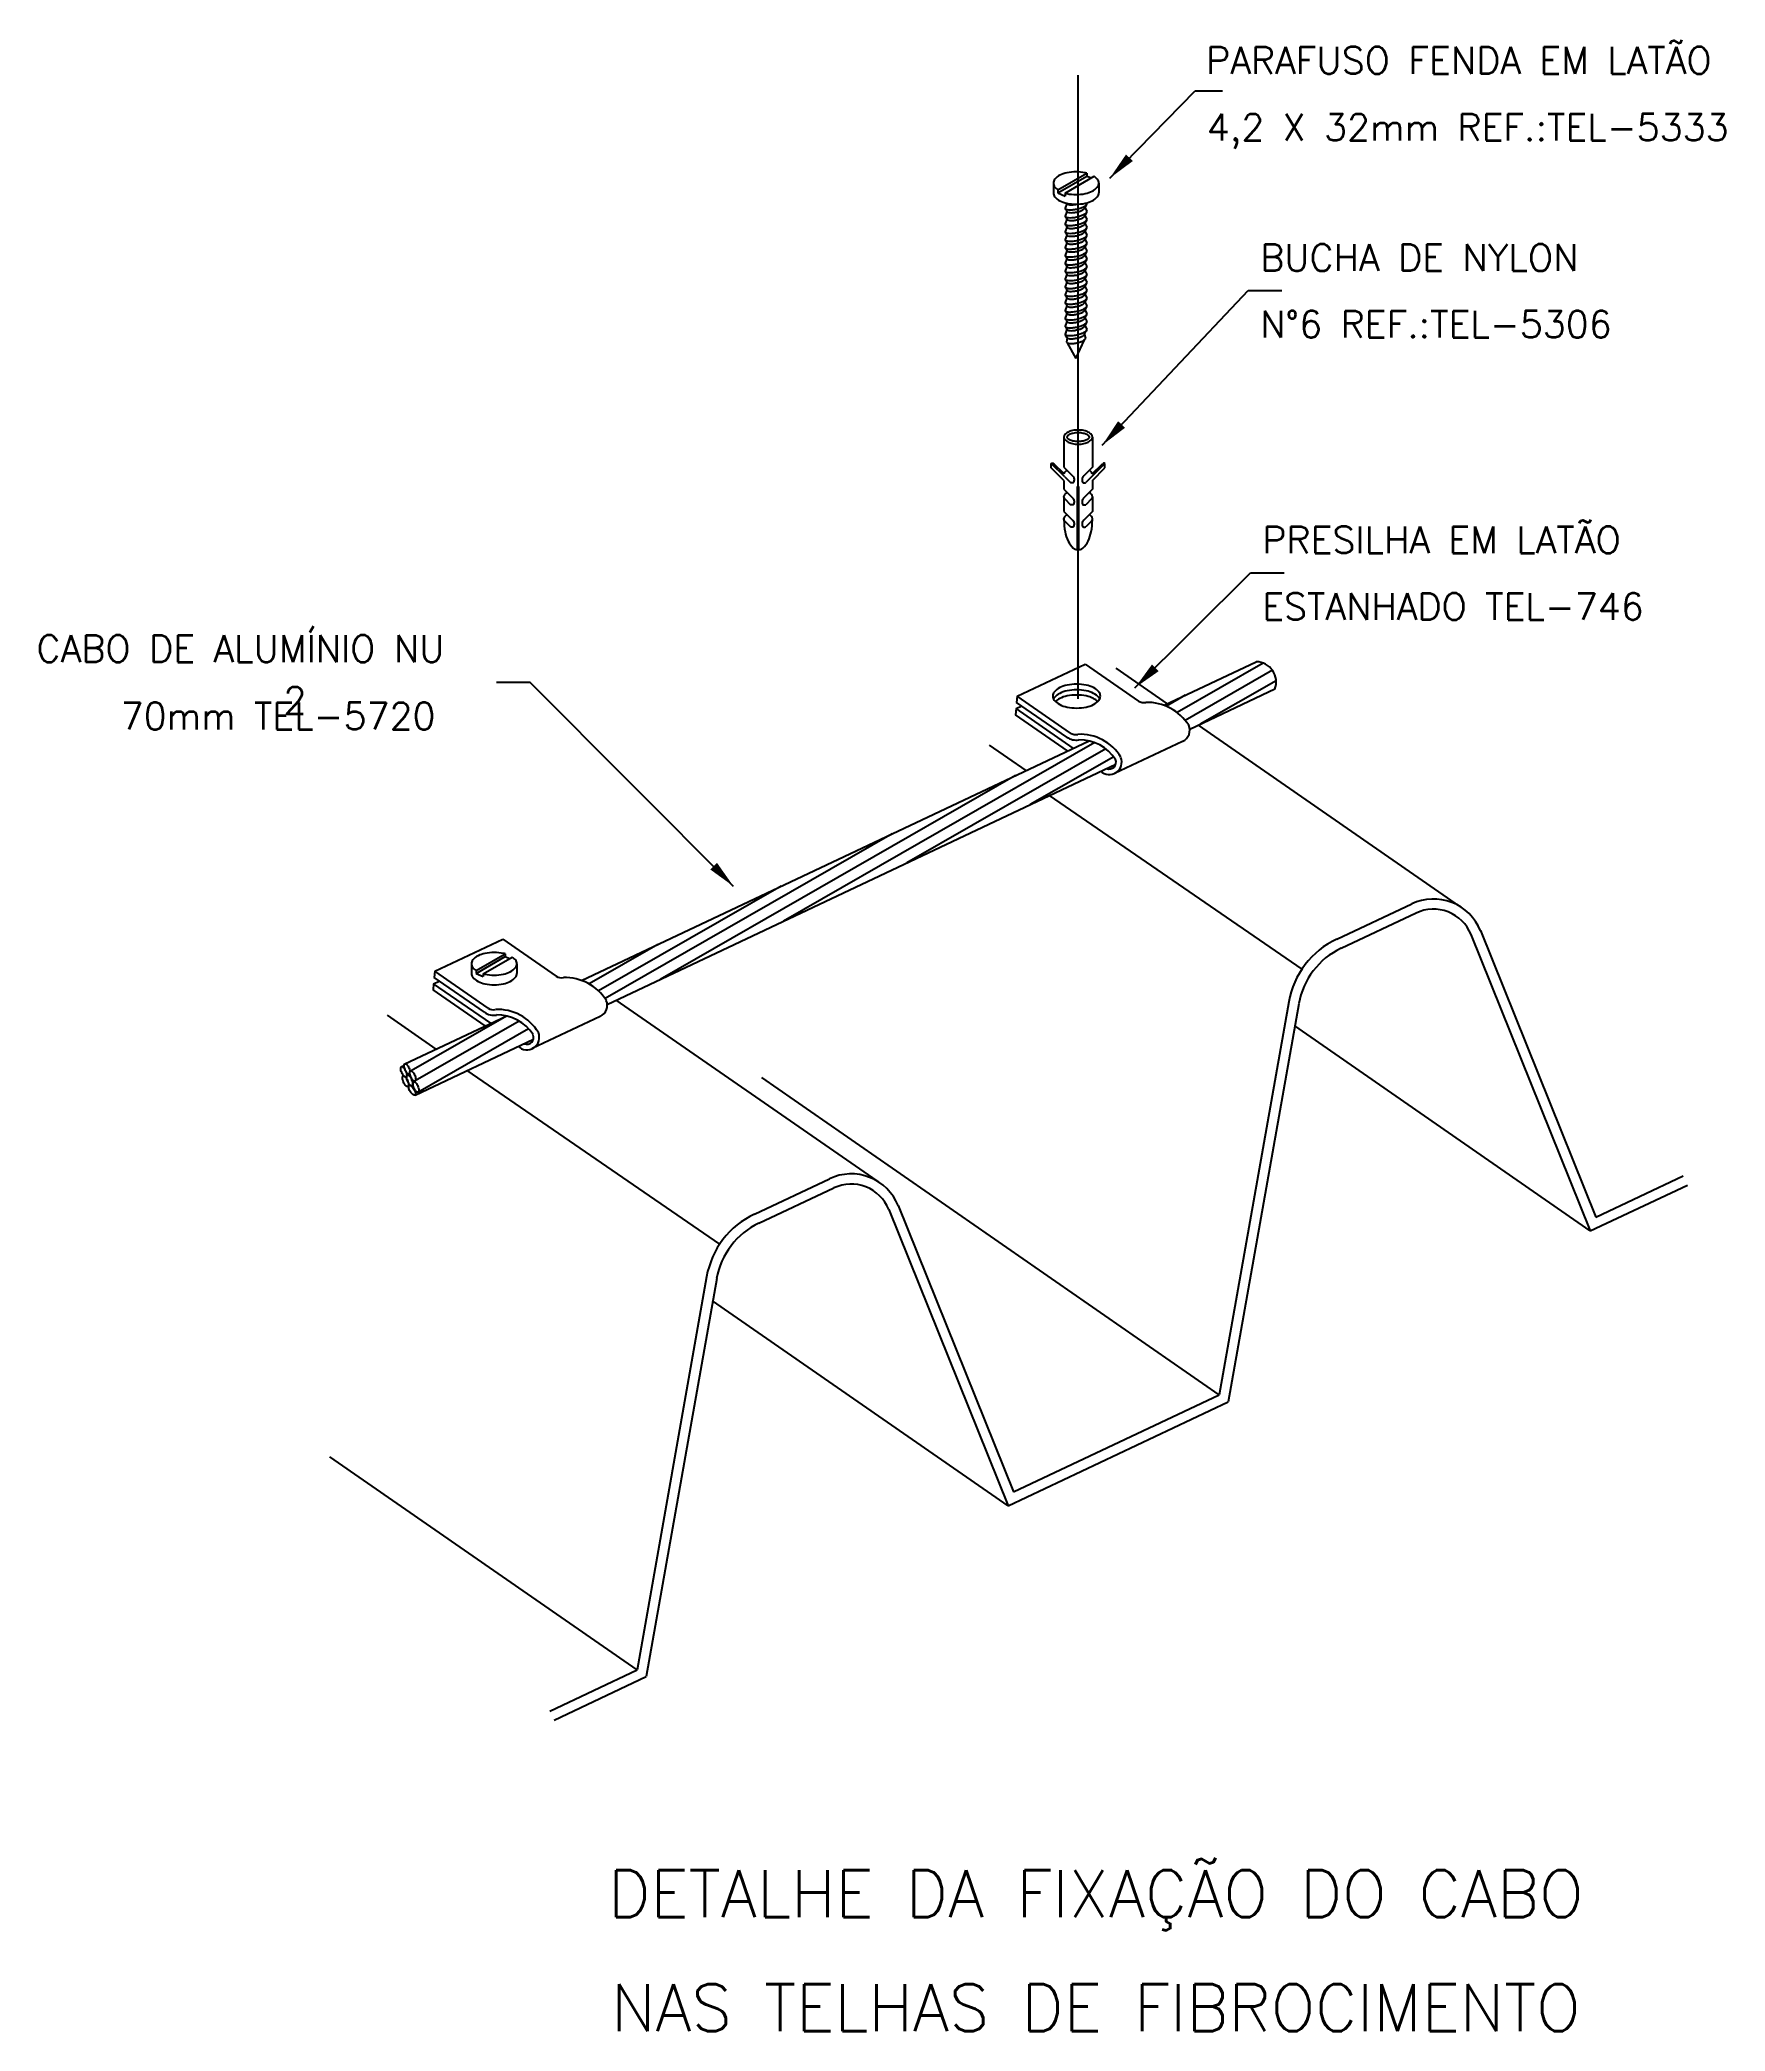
# Model space of a CAD drawing. Header units: millimetres. Extents: x -6399 to -6386.4, y -4786.9 to -4772.
import ezdxf
from ezdxf.enums import TextEntityAlignment as Align

# ---------------------------------------------------------------- set-up
doc = ezdxf.new("R2010")
doc.units = ezdxf.units.MM
doc.header["$LTSCALE"] = 10
doc.linetypes.add('DASHDOT', pattern=[1, 0.5, -0.25, 0, -0.25])
doc.layers.add('Termotécnica', color=7, linetype='Continuous')
doc.styles.add('r140', font='romans.shx')
doc.styles.add('r80', font='romans.shx')

msp = doc.modelspace()

# ---------------------------------------------------------------- linework, layer by layer
at = {"layer": 'Termotécnica', "color": 1, "linetype": 'DASHDOT'}
msp.add_line((-6391.231, -4776.944), (-6391.231, -4772.293), dxfattribs=at)
at = {"layer": 'Termotécnica', "color": 2}
for p, q in [((-6390.994, -4773.061), (-6390.358, -4772.41)), ((-6390.358, -4772.41), (-6390.153, -4772.41)), ((-6391.415, -4773.098), (-6391.415, -4773.17)), ((-6391.381, -4773.149), (-6391.164, -4773.024)), ((-6391.381, -4773.17), (-6391.164, -4773.045)), ((-6391.381, -4773.149), (-6391.381, -4773.17)), ((-6391.328, -4773.173), (-6391.111, -4773.047)), ((-6391.164, -4773.024), (-6391.164, -4773.045)), ((-6391.164, -4773.045), (-6391.131, -4773.059)), ((-6391.076, -4773.098), (-6391.076, -4773.17)), ((-6391.381, -4773.17), (-6391.328, -4773.194)), ((-6391.328, -4773.173), (-6391.328, -4773.194)), ((-6391.314, -4773.25), (-6391.328, -4773.285)), ((-6391.325, -4773.29), (-6391.314, -4773.309)), ((-6391.167, -4773.258), (-6391.179, -4773.28)), ((-6391.179, -4773.28), (-6391.164, -4773.308)), ((-6391.314, -4773.309), (-6391.328, -4773.343)), ((-6391.314, -4773.367), (-6391.328, -4773.402)), ((-6391.314, -4773.426), (-6391.328, -4773.461)), ((-6391.325, -4773.349), (-6391.314, -4773.367)), ((-6391.325, -4773.407), (-6391.314, -4773.426)), ((-6391.167, -4773.317), (-6391.179, -4773.339)), ((-6391.179, -4773.339), (-6391.164, -4773.367)), ((-6391.167, -4773.376), (-6391.179, -4773.397)), ((-6391.179, -4773.397), (-6391.164, -4773.426)), ((-6391.167, -4773.434), (-6391.179, -4773.456)), ((-6391.314, -4773.485), (-6391.328, -4773.519)), ((-6391.314, -4773.543), (-6391.328, -4773.578)), ((-6391.325, -4773.466), (-6391.314, -4773.485)), ((-6391.325, -4773.525), (-6391.314, -4773.543)), ((-6391.325, -4773.583), (-6391.314, -4773.602)), ((-6391.179, -4773.456), (-6391.164, -4773.484)), ((-6391.167, -4773.493), (-6391.179, -4773.515)), ((-6391.179, -4773.515), (-6391.164, -4773.543)), ((-6391.167, -4773.552), (-6391.179, -4773.573)), ((-6391.179, -4773.573), (-6391.164, -4773.602)), ((-6391.314, -4773.602), (-6391.328, -4773.637)), ((-6391.314, -4773.66), (-6391.328, -4773.695)), ((-6391.314, -4773.719), (-6391.328, -4773.754)), ((-6391.325, -4773.642), (-6391.314, -4773.66)), ((-6391.325, -4773.701), (-6391.314, -4773.719)), ((-6391.167, -4773.61), (-6391.179, -4773.632)), ((-6391.179, -4773.632), (-6391.164, -4773.66)), ((-6391.167, -4773.669), (-6391.179, -4773.69)), ((-6391.179, -4773.69), (-6391.164, -4773.719)), ((-6391.167, -4773.727), (-6391.179, -4773.749)), ((-6391.314, -4773.778), (-6391.328, -4773.812)), ((-6391.314, -4773.836), (-6391.328, -4773.871)), ((-6391.325, -4773.759), (-6391.314, -4773.778)), ((-6391.325, -4773.818), (-6391.314, -4773.836)), ((-6391.325, -4773.877), (-6391.314, -4773.895)), ((-6391.179, -4773.749), (-6391.164, -4773.778)), ((-6391.167, -4773.786), (-6391.179, -4773.808)), ((-6391.179, -4773.808), (-6391.164, -4773.836)), ((-6391.167, -4773.845), (-6391.179, -4773.866)), ((-6391.179, -4773.866), (-6391.164, -4773.895)), ((-6391.314, -4773.895), (-6391.328, -4773.93)), ((-6391.314, -4773.954), (-6391.328, -4773.988)), ((-6391.314, -4774.012), (-6391.328, -4774.047)), ((-6391.325, -4773.935), (-6391.314, -4773.954)), ((-6391.325, -4773.994), (-6391.314, -4774.012)), ((-6391.167, -4773.903), (-6391.179, -4773.925)), ((-6391.179, -4773.925), (-6391.164, -4773.953)), ((-6391.167, -4773.962), (-6391.179, -4773.984)), ((-6391.179, -4773.984), (-6391.164, -4774.012)), ((-6391.167, -4774.021), (-6391.179, -4774.042)), ((-6391.05, -4775.052), (-6389.961, -4773.899)), ((-6389.961, -4773.899), (-6389.711, -4773.899)), ((-6391.314, -4774.071), (-6391.328, -4774.106)), ((-6391.314, -4774.13), (-6391.328, -4774.164)), ((-6391.314, -4774.188), (-6391.328, -4774.223)), ((-6391.325, -4774.052), (-6391.314, -4774.071)), ((-6391.325, -4774.111), (-6391.314, -4774.13)), ((-6391.325, -4774.17), (-6391.314, -4774.188)), ((-6391.179, -4774.042), (-6391.164, -4774.071)), ((-6391.167, -4774.079), (-6391.179, -4774.101)), ((-6391.179, -4774.101), (-6391.164, -4774.129)), ((-6391.167, -4774.138), (-6391.179, -4774.16)), ((-6391.179, -4774.16), (-6391.164, -4774.188)), ((-6391.326, -4774.228), (-6391.314, -4774.248)), ((-6391.311, -4774.252), (-6391.316, -4774.284)), ((-6391.311, -4774.29), (-6391.246, -4774.405)), ((-6391.246, -4774.405), (-6391.183, -4774.267)), ((-6391.183, -4774.229), (-6391.175, -4774.254)), ((-6391.179, -4774.22), (-6391.169, -4774.199)), ((-6391.336, -4774.992), (-6391.336, -4775.215)), ((-6391.124, -4774.992), (-6391.124, -4775.215)), ((-6391.43, -4775.221), (-6391.43, -4775.188)), ((-6391.33, -4775.287), (-6391.43, -4775.188)), ((-6391.336, -4775.315), (-6391.43, -4775.221)), ((-6391.335, -4775.266), (-6391.411, -4775.19)), ((-6391.336, -4775.215), (-6391.269, -4775.282)), ((-6391.124, -4775.215), (-6391.191, -4775.282)), ((-6391.13, -4775.287), (-6391.03, -4775.188)), ((-6391.125, -4775.266), (-6391.049, -4775.19)), ((-6391.124, -4775.315), (-6391.03, -4775.221)), ((-6391.03, -4775.221), (-6391.03, -4775.188)), ((-6391.336, -4775.315), (-6391.336, -4775.381)), ((-6391.33, -4775.287), (-6391.287, -4775.331)), ((-6391.236, -4775.832), (-6391.236, -4775.361)), ((-6391.236, -4775.361), (-6391.224, -4775.361)), ((-6391.224, -4775.832), (-6391.224, -4775.361)), ((-6391.13, -4775.287), (-6391.173, -4775.331)), ((-6391.124, -4775.315), (-6391.124, -4775.381)), ((-6391.336, -4775.381), (-6391.267, -4775.45)), ((-6391.336, -4775.437), (-6391.336, -4775.547)), ((-6391.33, -4775.453), (-6391.287, -4775.496)), ((-6391.124, -4775.381), (-6391.193, -4775.45)), ((-6391.13, -4775.453), (-6391.173, -4775.496)), ((-6391.124, -4775.437), (-6391.124, -4775.547)), ((-6391.336, -4775.547), (-6391.267, -4775.615)), ((-6391.33, -4775.618), (-6391.287, -4775.661)), ((-6391.124, -4775.547), (-6391.193, -4775.615)), ((-6391.13, -4775.618), (-6391.173, -4775.661)), ((-6390.806, -4776.861), (-6389.944, -4776.004)), ((-6389.944, -4776.004), (-6389.694, -4776.004)), ((-6391.685, -4776.923), (-6391.177, -4776.684)), ((-6391.177, -4776.684), (-6390.779, -4776.96)), ((-6390.589, -4776.992), (-6389.901, -4776.667)), ((-6395.317, -4776.822), (-6395.567, -4776.822)), ((-6393.8, -4778.342), (-6395.317, -4776.822)), ((-6391.693, -4777.016), (-6391.651, -4776.996)), ((-6391.685, -4776.923), (-6391.689, -4776.97)), ((-6391.314, -4777.23), (-6391.689, -4776.97)), ((-6391.287, -4777.199), (-6391.685, -4776.923)), ((-6390.398, -4777.17), (-6389.763, -4776.87)), ((-6391.693, -4777.016), (-6391.696, -4777.062)), ((-6391.309, -4777.331), (-6391.696, -4777.062)), ((-6391.267, -4777.311), (-6391.693, -4777.016)), ((-6394.934, -4779.043), (-6391.149, -4777.257)), ((-6390.451, -4777.261), (-6390.958, -4777.5)), ((-6394.742, -4779.222), (-6390.949, -4777.431)), ((-6396.029, -4778.975), (-6395.522, -4778.736)), ((-6395.522, -4778.736), (-6395.123, -4779.012)), ((-6395.755, -4778.919), (-6395.755, -4778.992)), ((-6395.721, -4778.97), (-6395.504, -4778.845)), ((-6395.721, -4778.991), (-6395.504, -4778.866)), ((-6395.667, -4778.994), (-6395.451, -4778.869)), ((-6395.504, -4778.845), (-6395.504, -4778.866)), ((-6395.504, -4778.866), (-6395.471, -4778.88)), ((-6395.416, -4778.919), (-6395.416, -4778.992)), ((-6396.037, -4779.068), (-6396.041, -4779.114)), ((-6396.037, -4779.068), (-6395.995, -4779.048)), ((-6395.611, -4779.363), (-6396.037, -4779.068)), ((-6396.029, -4778.975), (-6396.033, -4779.022)), ((-6395.658, -4779.281), (-6396.033, -4779.022)), ((-6395.631, -4779.251), (-6396.029, -4778.975)), ((-6395.721, -4778.97), (-6395.721, -4778.991)), ((-6395.721, -4778.991), (-6395.667, -4779.015)), ((-6395.667, -4778.994), (-6395.667, -4779.015)), ((-6395.653, -4779.383), (-6396.041, -4779.114)), ((-6396.252, -4779.666), (-6395.495, -4779.309)), ((-6394.795, -4779.312), (-6395.303, -4779.552)), ((-6396.176, -4779.899), (-6395.293, -4779.482)), ((-6396.276, -4779.686), (-6396.257, -4779.677)), ((-6396.243, -4779.763), (-6396.237, -4779.761)), ((-6396.232, -4779.751), (-6396.214, -4779.743)), ((-6396.231, -4779.835), (-6396.223, -4779.831)), ((-6396.213, -4779.826), (-6396.211, -4779.825)), ((-6396.199, -4779.829), (-6396.191, -4779.825)), ((-6396.194, -4779.817), (-6396.192, -4779.816)), ((-6396.187, -4779.8), (-6396.176, -4779.795))]:
    msp.add_line(p, q, dxfattribs=at)
at = {"layer": 'Termotécnica', "color": 1}
for p, q in [((-6389.85, -4776.677), (-6390.492, -4777.045)), ((-6389.781, -4776.731), (-6390.431, -4777.104)), ((-6389.754, -4776.809), (-6390.319, -4777.133)), ((-6390.431, -4776.917), (-6390.573, -4776.998)), ((-6391.106, -4777.27), (-6393.428, -4778.601)), ((-6391.024, -4777.316), (-6392.507, -4778.167)), ((-6390.965, -4777.376), (-6391.587, -4777.732)), ((-6391.698, -4777.516), (-6394.348, -4779.036)), ((-6392.618, -4777.95), (-6394.758, -4779.178)), ((-6393.444, -4778.34), (-6394.807, -4779.122)), ((-6394.364, -4778.775), (-6394.878, -4779.069)), ((-6395.494, -4779.309), (-6396.205, -4779.717)), ((-6395.398, -4779.348), (-6396.174, -4779.793)), ((-6395.329, -4779.404), (-6396.155, -4779.878))]:
    msp.add_line(p, q, dxfattribs=at)
at = {"layer": 'Termotécnica', "color": 3}
for p, q in [((-6390.564, -4776.98), (-6390.946, -4776.715)), ((-6388.386, -4778.489), (-6390.333, -4777.14)), ((-6391.618, -4777.479), (-6391.892, -4777.289)), ((-6389.56, -4778.959), (-6391.444, -4777.665)), ((-6389.301, -4778.736), (-6388.741, -4778.472)), ((-6389.269, -4778.804), (-6388.709, -4778.54)), ((-6388.3, -4778.701), (-6387.41, -4780.911)), ((-6388.23, -4778.672), (-6387.37, -4780.808)), ((-6392.729, -4780.539), (-6394.675, -4779.19)), ((-6389.658, -4779.203), (-6390.177, -4782.134)), ((-6389.584, -4779.217), (-6390.11, -4782.185)), ((-6396.017, -4779.555), (-6396.38, -4779.303)), ((-6387.41, -4780.911), (-6389.613, -4779.383)), ((-6393.902, -4781.009), (-6395.786, -4779.715)), ((-6390.177, -4782.134), (-6393.589, -4779.768)), ((-6393.643, -4780.786), (-6393.084, -4780.522)), ((-6387.41, -4780.911), (-6386.686, -4780.569)), ((-6387.37, -4780.808), (-6386.718, -4780.501)), ((-6393.611, -4780.854), (-6393.052, -4780.59)), ((-6392.572, -4780.722), (-6391.712, -4782.858)), ((-6392.642, -4780.751), (-6391.752, -4782.961)), ((-6394.001, -4781.254), (-6394.519, -4784.184)), ((-6393.926, -4781.267), (-6394.452, -4784.235)), ((-6391.752, -4782.961), (-6393.956, -4781.433)), ((-6391.752, -4782.961), (-6390.11, -4782.185)), ((-6391.712, -4782.858), (-6390.177, -4782.134)), ((-6394.519, -4784.184), (-6396.811, -4782.595)), ((-6395.171, -4784.492), (-6394.519, -4784.184)), ((-6395.139, -4784.56), (-6394.452, -4784.235))]:
    msp.add_line(p, q, dxfattribs=at)
at = {"layer": 'Termotécnica', "color": 2}
for points in [[(-6391.164, -4773.024, 0.016409), (-6391.177, -4773.021, 0.051099), (-6391.246, -4773.014, 0.051099), (-6391.314, -4773.021, 0.064948), (-6391.366, -4773.038, 0.104203), (-6391.405, -4773.069, 0.174705), (-6391.415, -4773.098, 0.174705), (-6391.405, -4773.127, 0.06738), (-6391.381, -4773.149, 0.064948)], [(-6391.328, -4773.173, 0.016409), (-6391.314, -4773.176, 0.051099), (-6391.246, -4773.183, 0.051099), (-6391.177, -4773.176, 0.064948), (-6391.126, -4773.158, 0.104203), (-6391.087, -4773.127, 0.174705), (-6391.076, -4773.098, 0.174705)], [(-6391.076, -4773.098, 0.174705), (-6391.087, -4773.069, 0.06738), (-6391.111, -4773.047, 0.064948)], [(-6391.415, -4773.17, 0.174705), (-6391.405, -4773.199, 0.104203), (-6391.366, -4773.23, 0.064948), (-6391.314, -4773.248, 0.051099), (-6391.246, -4773.255, 0.051099), (-6391.177, -4773.248, 0.064948), (-6391.126, -4773.23, 0.104203), (-6391.087, -4773.199, 0.174705), (-6391.076, -4773.17, 0.174705)], [(-6391.335, -4775.266, -0.122515), (-6391.329, -4775.253, -0.074458), (-6391.313, -4775.238, -0.064948)], [(-6391.125, -4775.266, 0.122515), (-6391.131, -4775.253, 0.074458), (-6391.147, -4775.238, 0.064948)], [(-6391.336, -4775.437, -0.174705), (-6391.329, -4775.419, -0.074458), (-6391.313, -4775.404, -0.064948)], [(-6391.329, -4775.454, -0.174705), (-6391.336, -4775.437, -0.174705)], [(-6391.33, -4775.453, -0.021127), (-6391.332, -4775.451, -0.170198)], [(-6391.124, -4775.437, 0.174705), (-6391.131, -4775.419, 0.074458), (-6391.147, -4775.404, 0.064948)], [(-6391.131, -4775.454, 0.174705), (-6391.124, -4775.437, 0.174705)], [(-6391.13, -4775.453, 0.021127), (-6391.128, -4775.451, 0.170198)], [(-6391.336, -4775.602, -0.174705), (-6391.329, -4775.584, -0.074458), (-6391.313, -4775.569, -0.064948)], [(-6391.336, -4775.599, 0.005298), (-6391.336, -4775.609, 0.048405), (-6391.327, -4775.699, 0.062165), (-6391.305, -4775.767, 0.102796), (-6391.266, -4775.819, 0.153617), (-6391.236, -4775.832, 0.181773)], [(-6391.332, -4775.616, -0.138405), (-6391.336, -4775.602, -0.174705)], [(-6391.33, -4775.618, -0.021127), (-6391.332, -4775.616, -0.170198)], [(-6391.224, -4775.832, 0.153617), (-6391.195, -4775.819, 0.102796), (-6391.155, -4775.767, 0.062165), (-6391.133, -4775.699, 0.048405), (-6391.124, -4775.609, 0.005298), (-6391.124, -4775.599, 0.062165)], [(-6391.124, -4775.602, 0.174705), (-6391.131, -4775.584, 0.074458), (-6391.147, -4775.569, 0.064948)], [(-6391.131, -4775.62, 0.174705), (-6391.124, -4775.602, 0.174705)], [(-6391.13, -4775.618, 0.021127), (-6391.128, -4775.616, 0.170198)], [(-6391.069, -4776.944, 0.056274), (-6391.074, -4776.935, 0.104203), (-6391.116, -4776.903, 0.064948), (-6391.169, -4776.884, 0.051099), (-6391.241, -4776.877, 0.051099), (-6391.313, -4776.884, 0.064948), (-6391.367, -4776.903, 0.104203), (-6391.408, -4776.935, 0.056274), (-6391.414, -4776.944, 0.174705)], [(-6391.084, -4776.963, 0.076612), (-6391.116, -4776.941, 0.064948), (-6391.169, -4776.922, 0.051099), (-6391.241, -4776.915, 0.051099), (-6391.313, -4776.922, 0.064948), (-6391.367, -4776.941, 0.076612), (-6391.399, -4776.963, 0.056274)], [(-6395.504, -4778.845, 0.016409), (-6395.517, -4778.842, 0.051099), (-6395.586, -4778.835, 0.051099), (-6395.654, -4778.842, 0.064948), (-6395.705, -4778.859, 0.104203), (-6395.745, -4778.891, 0.174705), (-6395.755, -4778.919, 0.174705), (-6395.745, -4778.948, 0.06738), (-6395.721, -4778.97, 0.064948)], [(-6395.667, -4778.994, 0.016409), (-6395.654, -4778.997, 0.051099), (-6395.586, -4779.004, 0.051099), (-6395.517, -4778.997, 0.064948), (-6395.466, -4778.979, 0.104203), (-6395.427, -4778.948, 0.174705), (-6395.416, -4778.919, 0.174705)], [(-6395.416, -4778.919, 0.174705), (-6395.427, -4778.891, 0.06738), (-6395.451, -4778.869, 0.064948)], [(-6395.755, -4778.992, 0.174705), (-6395.745, -4779.02, 0.104203), (-6395.705, -4779.051, 0.064948), (-6395.654, -4779.069, 0.051099), (-6395.586, -4779.076, 0.051099), (-6395.517, -4779.069, 0.064948), (-6395.466, -4779.051, 0.104203), (-6395.427, -4779.02, 0.174705), (-6395.416, -4778.992, 0.174705)], [(-6396.219, -4779.743, -0.207457), (-6396.224, -4779.743, -0.095933), (-6396.234, -4779.736, -0.052726), (-6396.242, -4779.726, -0.039847), (-6396.25, -4779.711, -0.039847), (-6396.255, -4779.694, -0.052726), (-6396.257, -4779.681, -0.095933), (-6396.255, -4779.669, -0.207457), (-6396.251, -4779.665, -0.207457), (-6396.245, -4779.665, -0.095933), (-6396.236, -4779.672, -0.052726), (-6396.228, -4779.683, -0.039847), (-6396.22, -4779.698, -0.039847), (-6396.214, -4779.714, -0.027092), (-6396.213, -4779.721, -0.095933)], [(-6396.244, -4779.764, -0.207457), (-6396.25, -4779.764, -0.095933), (-6396.259, -4779.757, -0.052726), (-6396.267, -4779.746, -0.039847), (-6396.275, -4779.731, -0.039847), (-6396.281, -4779.715, -0.052726), (-6396.282, -4779.702, -0.095933), (-6396.28, -4779.69, -0.207457), (-6396.276, -4779.686, -0.207457), (-6396.271, -4779.686, -0.095933), (-6396.261, -4779.693, -0.052726), (-6396.253, -4779.703, -0.001764), (-6396.252, -4779.704, -0.039847)], [(-6396.231, -4779.835, -0.207457), (-6396.237, -4779.834, -0.095933), (-6396.246, -4779.828, -0.052726), (-6396.254, -4779.817, -0.039847), (-6396.262, -4779.802, -0.039847), (-6396.268, -4779.785, -0.052726), (-6396.269, -4779.772, -0.095933), (-6396.267, -4779.761, -0.207457), (-6396.264, -4779.757, -0.130458), (-6396.26, -4779.756, -0.095933)], [(-6396.247, -4779.764, -0.049151), (-6396.24, -4779.774, -0.039847), (-6396.232, -4779.789, -0.039847), (-6396.227, -4779.806, -0.052726), (-6396.225, -4779.819, -0.095933), (-6396.227, -4779.83, -0.207457), (-6396.231, -4779.835, -0.207457)], [(-6396.242, -4779.725, -0.023019), (-6396.24, -4779.735, -0.052726), (-6396.238, -4779.748, -0.095933), (-6396.24, -4779.76, -0.207457), (-6396.244, -4779.764, -0.207457)], [(-6396.215, -4779.739, -0.1939), (-6396.219, -4779.743, -0.207457)]]:
    msp.add_lwpolyline(points, format="xyb", dxfattribs=at)
at = {"layer": 'Termotécnica', "color": 1}
for points in [[(-6391.328, -4773.285, 0.24548), (-6391.323, -4773.291, 0.082009), (-6391.301, -4773.296, 0.04047), (-6391.275, -4773.296, 0.029714), (-6391.241, -4773.291, 0.029714), (-6391.208, -4773.282, 0.04047), (-6391.184, -4773.272, 0.082009), (-6391.166, -4773.258, 0.24548), (-6391.164, -4773.25, 0.24548)], [(-6391.314, -4773.25, 0.24548), (-6391.309, -4773.255, 0.082009), (-6391.291, -4773.26, 0.04047), (-6391.27, -4773.259, 0.029714), (-6391.242, -4773.255, 0.013189), (-6391.23, -4773.252, 0.04047)], [(-6391.314, -4773.309, 0.24548), (-6391.309, -4773.314, 0.082009), (-6391.291, -4773.318, 0.04047), (-6391.27, -4773.318, 0.029714), (-6391.242, -4773.314, 0.029714), (-6391.215, -4773.306, 0.04047), (-6391.196, -4773.298, 0.082009), (-6391.181, -4773.286, 0.24548), (-6391.179, -4773.28, 0.24548)], [(-6391.328, -4773.343, 0.24548), (-6391.323, -4773.35, 0.082009), (-6391.301, -4773.355, 0.04047), (-6391.275, -4773.355, 0.029714), (-6391.241, -4773.35, 0.029714), (-6391.208, -4773.34, 0.04047), (-6391.184, -4773.33, 0.082009), (-6391.166, -4773.316, 0.24548), (-6391.164, -4773.308, 0.24548)], [(-6391.328, -4773.402, 0.24548), (-6391.323, -4773.408, 0.082009), (-6391.301, -4773.414, 0.04047), (-6391.275, -4773.413, 0.029714), (-6391.241, -4773.408, 0.029714), (-6391.208, -4773.399, 0.04047), (-6391.184, -4773.389, 0.082009), (-6391.166, -4773.375, 0.24548), (-6391.164, -4773.367, 0.24548)], [(-6391.328, -4773.461, 0.24548), (-6391.323, -4773.467, 0.082009), (-6391.301, -4773.472, 0.04047), (-6391.275, -4773.472, 0.029714), (-6391.241, -4773.467, 0.029714), (-6391.208, -4773.458, 0.04047), (-6391.184, -4773.448, 0.082009), (-6391.166, -4773.434, 0.24548), (-6391.164, -4773.426, 0.24548)], [(-6391.314, -4773.367, 0.24548), (-6391.309, -4773.372, 0.082009), (-6391.291, -4773.377, 0.04047), (-6391.27, -4773.377, 0.029714), (-6391.242, -4773.372, 0.029714), (-6391.215, -4773.365, 0.04047), (-6391.196, -4773.357, 0.082009), (-6391.181, -4773.345, 0.24548), (-6391.179, -4773.339, 0.24548)], [(-6391.314, -4773.426, 0.24548), (-6391.309, -4773.431, 0.082009), (-6391.291, -4773.435, 0.04047), (-6391.27, -4773.435, 0.029714), (-6391.242, -4773.431, 0.029714), (-6391.215, -4773.423, 0.04047), (-6391.196, -4773.415, 0.082009), (-6391.181, -4773.404, 0.24548), (-6391.179, -4773.397, 0.24548)], [(-6391.328, -4773.519, 0.24548), (-6391.323, -4773.526, 0.082009), (-6391.301, -4773.531, 0.04047), (-6391.275, -4773.531, 0.029714), (-6391.241, -4773.526, 0.029714), (-6391.208, -4773.516, 0.04047), (-6391.184, -4773.506, 0.082009), (-6391.166, -4773.492, 0.24548), (-6391.164, -4773.484, 0.24548)], [(-6391.328, -4773.578, 0.24548), (-6391.323, -4773.584, 0.082009), (-6391.301, -4773.59, 0.04047), (-6391.275, -4773.589, 0.029714), (-6391.241, -4773.584, 0.029714), (-6391.208, -4773.575, 0.04047), (-6391.184, -4773.565, 0.082009), (-6391.166, -4773.551, 0.24548), (-6391.164, -4773.543, 0.24548)], [(-6391.314, -4773.485, 0.24548), (-6391.309, -4773.49, 0.082009), (-6391.291, -4773.494, 0.04047), (-6391.27, -4773.494, 0.029714), (-6391.242, -4773.49, 0.029714), (-6391.215, -4773.482, 0.04047), (-6391.196, -4773.474, 0.082009), (-6391.181, -4773.462, 0.24548), (-6391.179, -4773.456, 0.24548)], [(-6391.314, -4773.543, 0.24548), (-6391.309, -4773.548, 0.082009), (-6391.291, -4773.553, 0.04047), (-6391.27, -4773.552, 0.029714), (-6391.242, -4773.548, 0.029714), (-6391.215, -4773.541, 0.04047), (-6391.196, -4773.532, 0.082009), (-6391.181, -4773.521, 0.24548), (-6391.179, -4773.515, 0.24548)], [(-6391.314, -4773.602, 0.24548), (-6391.309, -4773.607, 0.082009), (-6391.291, -4773.611, 0.04047), (-6391.27, -4773.611, 0.029714), (-6391.242, -4773.607, 0.029714), (-6391.215, -4773.599, 0.04047), (-6391.196, -4773.591, 0.082009), (-6391.181, -4773.58, 0.24548), (-6391.179, -4773.573, 0.24548)], [(-6391.328, -4773.637, 0.24548), (-6391.323, -4773.643, 0.082009), (-6391.301, -4773.648, 0.04047), (-6391.275, -4773.648, 0.029714), (-6391.241, -4773.643, 0.029714), (-6391.208, -4773.634, 0.04047), (-6391.184, -4773.623, 0.082009), (-6391.166, -4773.609, 0.24548), (-6391.164, -4773.602, 0.24548)], [(-6391.328, -4773.695, 0.24548), (-6391.323, -4773.701, 0.082009), (-6391.301, -4773.707, 0.04047), (-6391.275, -4773.707, 0.029714), (-6391.241, -4773.701, 0.029714), (-6391.208, -4773.692, 0.04047), (-6391.184, -4773.682, 0.082009), (-6391.166, -4773.668, 0.24548), (-6391.164, -4773.66, 0.24548)], [(-6391.328, -4773.754, 0.24548), (-6391.323, -4773.76, 0.082009), (-6391.301, -4773.765, 0.04047), (-6391.275, -4773.765, 0.029714), (-6391.241, -4773.76, 0.029714), (-6391.208, -4773.751, 0.04047), (-6391.184, -4773.741, 0.082009), (-6391.166, -4773.727, 0.24548), (-6391.164, -4773.719, 0.24548)], [(-6391.314, -4773.66, 0.24548), (-6391.309, -4773.666, 0.082009), (-6391.291, -4773.67, 0.04047), (-6391.27, -4773.67, 0.029714), (-6391.242, -4773.666, 0.029714), (-6391.215, -4773.658, 0.04047), (-6391.196, -4773.65, 0.082009), (-6391.181, -4773.638, 0.24548), (-6391.179, -4773.632, 0.24548)], [(-6391.314, -4773.719, 0.24548), (-6391.309, -4773.724, 0.082009), (-6391.291, -4773.729, 0.04047), (-6391.27, -4773.728, 0.029714), (-6391.242, -4773.724, 0.029714), (-6391.215, -4773.717, 0.04047), (-6391.196, -4773.708, 0.082009), (-6391.181, -4773.697, 0.24548), (-6391.179, -4773.69, 0.24548)], [(-6391.328, -4773.812, 0.24548), (-6391.323, -4773.819, 0.082009), (-6391.301, -4773.824, 0.04047), (-6391.275, -4773.824, 0.029714), (-6391.241, -4773.819, 0.029714), (-6391.208, -4773.81, 0.04047), (-6391.184, -4773.799, 0.082009), (-6391.166, -4773.785, 0.24548), (-6391.164, -4773.778, 0.24548)], [(-6391.328, -4773.871, 0.24548), (-6391.323, -4773.877, 0.082009), (-6391.301, -4773.883, 0.04047), (-6391.275, -4773.883, 0.029714), (-6391.241, -4773.877, 0.029714), (-6391.208, -4773.868, 0.04047), (-6391.184, -4773.858, 0.082009), (-6391.166, -4773.844, 0.24548), (-6391.164, -4773.836, 0.24548)], [(-6391.314, -4773.778, 0.24548), (-6391.309, -4773.783, 0.082009), (-6391.291, -4773.787, 0.04047), (-6391.27, -4773.787, 0.029714), (-6391.242, -4773.783, 0.029714), (-6391.215, -4773.775, 0.04047), (-6391.196, -4773.767, 0.082009), (-6391.181, -4773.756, 0.24548), (-6391.179, -4773.749, 0.24548)], [(-6391.314, -4773.836, 0.24548), (-6391.309, -4773.841, 0.082009), (-6391.291, -4773.846, 0.04047), (-6391.27, -4773.846, 0.029714), (-6391.242, -4773.841, 0.029714), (-6391.215, -4773.834, 0.04047), (-6391.196, -4773.826, 0.082009), (-6391.181, -4773.814, 0.24548), (-6391.179, -4773.808, 0.24548)], [(-6391.314, -4773.895, 0.24548), (-6391.309, -4773.9, 0.082009), (-6391.291, -4773.905, 0.04047), (-6391.27, -4773.904, 0.029714), (-6391.242, -4773.9, 0.029714), (-6391.215, -4773.893, 0.04047), (-6391.196, -4773.884, 0.082009), (-6391.181, -4773.873, 0.24548), (-6391.179, -4773.866, 0.24548)], [(-6391.328, -4773.93, 0.24548), (-6391.323, -4773.936, 0.082009), (-6391.301, -4773.941, 0.04047), (-6391.275, -4773.941, 0.029714), (-6391.241, -4773.936, 0.029714), (-6391.208, -4773.927, 0.04047), (-6391.184, -4773.917, 0.082009), (-6391.166, -4773.903, 0.24548), (-6391.164, -4773.895, 0.24548)], [(-6391.328, -4773.988, 0.24548), (-6391.323, -4773.995, 0.082009), (-6391.301, -4774, 0.04047), (-6391.275, -4774, 0.029714), (-6391.241, -4773.995, 0.029714), (-6391.208, -4773.985, 0.04047), (-6391.184, -4773.975, 0.082009), (-6391.166, -4773.961, 0.24548), (-6391.164, -4773.953, 0.24548)], [(-6391.328, -4774.047, 0.24548), (-6391.323, -4774.053, 0.082009), (-6391.301, -4774.059, 0.04047), (-6391.275, -4774.058, 0.029714), (-6391.241, -4774.053, 0.029714), (-6391.208, -4774.044, 0.04047), (-6391.184, -4774.034, 0.082009), (-6391.166, -4774.02, 0.24548), (-6391.164, -4774.012, 0.24548)], [(-6391.314, -4773.954, 0.24548), (-6391.309, -4773.959, 0.082009), (-6391.291, -4773.963, 0.04047), (-6391.27, -4773.963, 0.029714), (-6391.242, -4773.959, 0.029714), (-6391.215, -4773.951, 0.04047), (-6391.196, -4773.943, 0.082009), (-6391.181, -4773.931, 0.24548), (-6391.179, -4773.925, 0.24548)], [(-6391.314, -4774.012, 0.24548), (-6391.309, -4774.017, 0.082009), (-6391.291, -4774.022, 0.04047), (-6391.27, -4774.022, 0.029714), (-6391.242, -4774.017, 0.029714), (-6391.215, -4774.01, 0.04047), (-6391.196, -4774.002, 0.082009), (-6391.181, -4773.99, 0.24548), (-6391.179, -4773.984, 0.24548)], [(-6391.328, -4774.106, 0.24548), (-6391.323, -4774.112, 0.082009), (-6391.301, -4774.117, 0.04047), (-6391.275, -4774.117, 0.029714), (-6391.241, -4774.112, 0.029714), (-6391.208, -4774.103, 0.04047), (-6391.184, -4774.093, 0.082009), (-6391.166, -4774.079, 0.24548), (-6391.164, -4774.071, 0.24548)], [(-6391.328, -4774.164, 0.24548), (-6391.323, -4774.171, 0.082009), (-6391.301, -4774.176, 0.04047), (-6391.275, -4774.176, 0.029714), (-6391.241, -4774.171, 0.029714), (-6391.208, -4774.161, 0.04047), (-6391.184, -4774.151, 0.082009), (-6391.166, -4774.137, 0.24548), (-6391.164, -4774.129, 0.24548)], [(-6391.328, -4774.223, 0.24548), (-6391.323, -4774.229, 0.082009), (-6391.301, -4774.235, 0.04047), (-6391.275, -4774.234, 0.029714), (-6391.241, -4774.229, 0.029714), (-6391.208, -4774.22, 0.04047), (-6391.184, -4774.21, 0.082009), (-6391.166, -4774.196, 0.24548), (-6391.164, -4774.188, 0.24548)], [(-6391.314, -4774.071, 0.24548), (-6391.309, -4774.076, 0.082009), (-6391.291, -4774.08, 0.04047), (-6391.27, -4774.08, 0.029714), (-6391.242, -4774.076, 0.029714), (-6391.215, -4774.068, 0.04047), (-6391.196, -4774.06, 0.082009), (-6391.181, -4774.049, 0.24548), (-6391.179, -4774.042, 0.24548)], [(-6391.314, -4774.13, 0.24548), (-6391.309, -4774.135, 0.082009), (-6391.291, -4774.139, 0.04047), (-6391.27, -4774.139, 0.029714), (-6391.242, -4774.135, 0.029714), (-6391.215, -4774.127, 0.04047), (-6391.196, -4774.119, 0.082009), (-6391.181, -4774.107, 0.24548), (-6391.179, -4774.101, 0.24548)], [(-6391.314, -4774.188, 0.24548), (-6391.309, -4774.193, 0.082009), (-6391.291, -4774.198, 0.04047), (-6391.27, -4774.198, 0.029714), (-6391.242, -4774.193, 0.029714), (-6391.215, -4774.186, 0.04047), (-6391.196, -4774.177, 0.082009), (-6391.181, -4774.166, 0.24548), (-6391.179, -4774.16, 0.24548)], [(-6391.316, -4774.284, 0.24548), (-6391.311, -4774.289, 0.082009), (-6391.292, -4774.294, 0.04047), (-6391.27, -4774.294, 0.029714), (-6391.241, -4774.289, 0.029714), (-6391.213, -4774.282, 0.04047), (-6391.193, -4774.273, 0.082009), (-6391.177, -4774.261, 0.24548), (-6391.175, -4774.254, 0.24548)], [(-6391.314, -4774.248, 0.24548), (-6391.309, -4774.253, 0.082009), (-6391.291, -4774.258, 0.04047), (-6391.27, -4774.258, 0.029714), (-6391.242, -4774.253, 0.029714), (-6391.215, -4774.246, 0.04047), (-6391.196, -4774.238, 0.082009), (-6391.181, -4774.226, 0.24548), (-6391.179, -4774.22, 0.24548)]]:
    msp.add_lwpolyline(points, format="xyb", dxfattribs=at)
at = {"layer": 'Termotécnica', "color": 2}
for points in [[(-6391.124, -4774.992, 0.174705), (-6391.131, -4774.974, 0.104203), (-6391.155, -4774.954, 0.064948), (-6391.187, -4774.943, 0.051099), (-6391.23, -4774.939, 0.051099), (-6391.273, -4774.943, 0.064948), (-6391.305, -4774.954, 0.104203), (-6391.329, -4774.974, 0.174705), (-6391.336, -4774.992, 0.174705), (-6391.329, -4775.01, 0.104203), (-6391.305, -4775.029, 0.064948), (-6391.273, -4775.04, 0.051099), (-6391.23, -4775.045, 0.051099), (-6391.187, -4775.04, 0.064948), (-6391.155, -4775.029, 0.104203), (-6391.131, -4775.01, 0.174705)], [(-6391.145, -4774.992, 0.174705), (-6391.147, -4774.987, 0.104203), (-6391.165, -4774.973, 0.064948), (-6391.192, -4774.964, 0.051099), (-6391.23, -4774.96, 0.051099), (-6391.269, -4774.964, 0.064948), (-6391.295, -4774.973, 0.104203), (-6391.313, -4774.987, 0.174705), (-6391.315, -4774.992, 0.174705), (-6391.313, -4774.996, 0.104203), (-6391.295, -4775.01, 0.064948), (-6391.269, -4775.019, 0.051099), (-6391.23, -4775.023, 0.051099), (-6391.192, -4775.019, 0.064948), (-6391.165, -4775.01, 0.104203), (-6391.147, -4774.996, 0.174705)], [(-6391.064, -4776.923, 0.174705), (-6391.074, -4776.893, 0.104203), (-6391.116, -4776.86, 0.064948), (-6391.169, -4776.842, 0.051099), (-6391.241, -4776.834, 0.051099), (-6391.313, -4776.842, 0.064948), (-6391.367, -4776.86, 0.104203), (-6391.408, -4776.893, 0.174705), (-6391.419, -4776.923, 0.174705), (-6391.408, -4776.953, 0.104203), (-6391.367, -4776.986, 0.064948), (-6391.313, -4777.005, 0.051099), (-6391.241, -4777.012, 0.051099), (-6391.169, -4777.005, 0.064948), (-6391.116, -4776.986, 0.104203), (-6391.074, -4776.953, 0.174705)], [(-6396.199, -4779.829, -0.207457), (-6396.205, -4779.829, -0.095933), (-6396.215, -4779.822, -0.052726), (-6396.223, -4779.812, -0.039847), (-6396.231, -4779.796, -0.039847), (-6396.236, -4779.78, -0.052726), (-6396.238, -4779.767, -0.095933), (-6396.236, -4779.755, -0.207457), (-6396.232, -4779.751, -0.207457), (-6396.226, -4779.751, -0.095933), (-6396.216, -4779.758, -0.052726), (-6396.208, -4779.768, -0.039847), (-6396.201, -4779.784, -0.039847), (-6396.195, -4779.8, -0.052726), (-6396.193, -4779.813, -0.095933), (-6396.195, -4779.825, -0.207457)], [(-6396.176, -4779.899, -0.207457), (-6396.182, -4779.9, -0.095933), (-6396.192, -4779.894, -0.052726), (-6396.202, -4779.885, -0.039847), (-6396.212, -4779.871, -0.039847), (-6396.22, -4779.856, -0.052726), (-6396.223, -4779.843, -0.095933), (-6396.223, -4779.831, -0.207457), (-6396.22, -4779.827, -0.207457), (-6396.214, -4779.826, -0.095933), (-6396.203, -4779.831, -0.052726), (-6396.194, -4779.84, -0.039847), (-6396.184, -4779.854, -0.039847), (-6396.176, -4779.87, -0.052726), (-6396.173, -4779.882, -0.095933), (-6396.173, -4779.894, -0.207457)], [(-6396.177, -4779.795, -0.207457), (-6396.182, -4779.795, -0.095933), (-6396.192, -4779.788, -0.052726), (-6396.2, -4779.778, -0.039847), (-6396.208, -4779.763, -0.039847), (-6396.213, -4779.746, -0.052726), (-6396.215, -4779.733, -0.095933), (-6396.213, -4779.721, -0.207457), (-6396.209, -4779.717, -0.207457), (-6396.204, -4779.717, -0.095933), (-6396.194, -4779.724, -0.052726), (-6396.186, -4779.735, -0.039847), (-6396.178, -4779.75, -0.039847), (-6396.173, -4779.766, -0.052726), (-6396.171, -4779.779, -0.095933), (-6396.173, -4779.791, -0.207457)], [(-6396.153, -4779.877, -0.207457), (-6396.159, -4779.877, -0.095933), (-6396.169, -4779.87, -0.052726), (-6396.177, -4779.86, -0.039847), (-6396.185, -4779.845, -0.039847), (-6396.19, -4779.828, -0.052726), (-6396.192, -4779.815, -0.095933), (-6396.19, -4779.804, -0.207457), (-6396.186, -4779.799, -0.207457), (-6396.18, -4779.8, -0.095933), (-6396.17, -4779.806, -0.052726), (-6396.162, -4779.817, -0.039847), (-6396.155, -4779.832, -0.039847), (-6396.149, -4779.849, -0.052726), (-6396.147, -4779.861, -0.095933), (-6396.149, -4779.873, -0.207457)]]:
    msp.add_lwpolyline(points, format="xyb", close=True, dxfattribs=at)
for points in [[(-6391.43, -4775.188), (-6391.425, -4775.186), (-6391.418, -4775.186), (-6391.411, -4775.19)], [(-6391.03, -4775.188), (-6391.035, -4775.186), (-6391.042, -4775.186), (-6391.049, -4775.19)], [(-6391.269, -4775.282), (-6391.268, -4775.284), (-6391.267, -4775.286), (-6391.266, -4775.287), (-6391.265, -4775.289), (-6391.264, -4775.29), (-6391.263, -4775.292), (-6391.263, -4775.293), (-6391.262, -4775.294), (-6391.262, -4775.295), (-6391.262, -4775.296), (-6391.261, -4775.297), (-6391.261, -4775.297), (-6391.261, -4775.298), (-6391.261, -4775.299), (-6391.261, -4775.3), (-6391.26, -4775.301), (-6391.26, -4775.302), (-6391.26, -4775.302), (-6391.26, -4775.303), (-6391.26, -4775.304), (-6391.26, -4775.305), (-6391.26, -4775.306), (-6391.26, -4775.307), (-6391.26, -4775.308), (-6391.26, -4775.309), (-6391.26, -4775.31), (-6391.26, -4775.311), (-6391.26, -4775.312), (-6391.26, -4775.313), (-6391.26, -4775.314), (-6391.26, -4775.315), (-6391.261, -4775.316), (-6391.261, -4775.317), (-6391.261, -4775.318), (-6391.261, -4775.319), (-6391.261, -4775.32), (-6391.261, -4775.321), (-6391.262, -4775.322), (-6391.262, -4775.322), (-6391.262, -4775.323), (-6391.262, -4775.324), (-6391.263, -4775.325), (-6391.263, -4775.326), (-6391.263, -4775.326), (-6391.264, -4775.327), (-6391.264, -4775.328), (-6391.264, -4775.328), (-6391.265, -4775.329), (-6391.265, -4775.329), (-6391.266, -4775.33), (-6391.266, -4775.33), (-6391.267, -4775.331), (-6391.267, -4775.331), (-6391.268, -4775.331), (-6391.268, -4775.332), (-6391.269, -4775.332), (-6391.269, -4775.332), (-6391.27, -4775.332), (-6391.27, -4775.332), (-6391.271, -4775.333), (-6391.272, -4775.333), (-6391.272, -4775.333), (-6391.273, -4775.333), (-6391.274, -4775.333), (-6391.275, -4775.333), (-6391.276, -4775.333), (-6391.277, -4775.333), (-6391.279, -4775.333), (-6391.281, -4775.333), (-6391.282, -4775.332), (-6391.285, -4775.332), (-6391.287, -4775.331)], [(-6391.191, -4775.282), (-6391.192, -4775.284), (-6391.193, -4775.286), (-6391.194, -4775.287), (-6391.195, -4775.289), (-6391.196, -4775.29), (-6391.197, -4775.292), (-6391.197, -4775.293), (-6391.198, -4775.294), (-6391.198, -4775.295), (-6391.198, -4775.296), (-6391.199, -4775.297), (-6391.199, -4775.297), (-6391.199, -4775.298), (-6391.199, -4775.299), (-6391.2, -4775.3), (-6391.2, -4775.301), (-6391.2, -4775.302), (-6391.2, -4775.302), (-6391.2, -4775.303), (-6391.2, -4775.304), (-6391.2, -4775.305), (-6391.2, -4775.306), (-6391.2, -4775.307), (-6391.2, -4775.308), (-6391.2, -4775.309), (-6391.2, -4775.31), (-6391.2, -4775.311), (-6391.2, -4775.312), (-6391.2, -4775.313), (-6391.2, -4775.314), (-6391.2, -4775.315), (-6391.2, -4775.316), (-6391.199, -4775.317), (-6391.199, -4775.318), (-6391.199, -4775.319), (-6391.199, -4775.32), (-6391.199, -4775.321), (-6391.199, -4775.322), (-6391.198, -4775.322), (-6391.198, -4775.323), (-6391.198, -4775.324), (-6391.198, -4775.325), (-6391.197, -4775.326), (-6391.197, -4775.326), (-6391.197, -4775.327), (-6391.196, -4775.328), (-6391.196, -4775.328), (-6391.195, -4775.329), (-6391.195, -4775.329), (-6391.194, -4775.33), (-6391.194, -4775.33), (-6391.194, -4775.331), (-6391.193, -4775.331), (-6391.193, -4775.331), (-6391.192, -4775.332), (-6391.191, -4775.332), (-6391.191, -4775.332), (-6391.19, -4775.332), (-6391.19, -4775.332), (-6391.189, -4775.333), (-6391.189, -4775.333), (-6391.188, -4775.333), (-6391.187, -4775.333), (-6391.186, -4775.333), (-6391.185, -4775.333), (-6391.184, -4775.333), (-6391.183, -4775.333), (-6391.181, -4775.333), (-6391.18, -4775.333), (-6391.178, -4775.332), (-6391.176, -4775.332), (-6391.173, -4775.331)], [(-6391.269, -4775.447), (-6391.268, -4775.449), (-6391.267, -4775.451), (-6391.266, -4775.453), (-6391.265, -4775.454), (-6391.264, -4775.456), (-6391.263, -4775.457), (-6391.263, -4775.458), (-6391.262, -4775.459), (-6391.262, -4775.46), (-6391.262, -4775.461), (-6391.261, -4775.462), (-6391.261, -4775.463), (-6391.261, -4775.464), (-6391.261, -4775.464), (-6391.261, -4775.465), (-6391.26, -4775.466), (-6391.26, -4775.467), (-6391.26, -4775.468), (-6391.26, -4775.468), (-6391.26, -4775.469), (-6391.26, -4775.47), (-6391.26, -4775.471), (-6391.26, -4775.472), (-6391.26, -4775.473), (-6391.26, -4775.474), (-6391.26, -4775.475), (-6391.26, -4775.476), (-6391.26, -4775.477), (-6391.26, -4775.478), (-6391.26, -4775.479), (-6391.26, -4775.48), (-6391.261, -4775.481), (-6391.261, -4775.482), (-6391.261, -4775.483), (-6391.261, -4775.484), (-6391.261, -4775.485), (-6391.261, -4775.486), (-6391.262, -4775.487), (-6391.262, -4775.488), (-6391.262, -4775.488), (-6391.262, -4775.489), (-6391.263, -4775.49), (-6391.263, -4775.491), (-6391.263, -4775.492), (-6391.264, -4775.492), (-6391.264, -4775.493), (-6391.264, -4775.494), (-6391.265, -4775.494), (-6391.265, -4775.495), (-6391.266, -4775.495), (-6391.266, -4775.496), (-6391.267, -4775.496), (-6391.267, -4775.496), (-6391.268, -4775.497), (-6391.268, -4775.497), (-6391.269, -4775.497), (-6391.269, -4775.497), (-6391.27, -4775.497), (-6391.27, -4775.498), (-6391.271, -4775.498), (-6391.272, -4775.498), (-6391.272, -4775.498), (-6391.273, -4775.498), (-6391.274, -4775.498), (-6391.275, -4775.498), (-6391.276, -4775.498), (-6391.277, -4775.498), (-6391.279, -4775.498), (-6391.281, -4775.498), (-6391.282, -4775.497), (-6391.285, -4775.497), (-6391.287, -4775.496)], [(-6391.191, -4775.447), (-6391.192, -4775.449), (-6391.193, -4775.451), (-6391.194, -4775.453), (-6391.195, -4775.454), (-6391.196, -4775.456), (-6391.197, -4775.457), (-6391.197, -4775.458), (-6391.198, -4775.459), (-6391.198, -4775.46), (-6391.198, -4775.461), (-6391.199, -4775.462), (-6391.199, -4775.463), (-6391.199, -4775.464), (-6391.199, -4775.464), (-6391.2, -4775.465), (-6391.2, -4775.466), (-6391.2, -4775.467), (-6391.2, -4775.468), (-6391.2, -4775.468), (-6391.2, -4775.469), (-6391.2, -4775.47), (-6391.2, -4775.471), (-6391.2, -4775.472), (-6391.2, -4775.473), (-6391.2, -4775.474), (-6391.2, -4775.475), (-6391.2, -4775.476), (-6391.2, -4775.477), (-6391.2, -4775.478), (-6391.2, -4775.479), (-6391.2, -4775.48), (-6391.2, -4775.481), (-6391.199, -4775.482), (-6391.199, -4775.483), (-6391.199, -4775.484), (-6391.199, -4775.485), (-6391.199, -4775.486), (-6391.199, -4775.487), (-6391.198, -4775.488), (-6391.198, -4775.488), (-6391.198, -4775.489), (-6391.198, -4775.49), (-6391.197, -4775.491), (-6391.197, -4775.492), (-6391.197, -4775.492), (-6391.196, -4775.493), (-6391.196, -4775.494), (-6391.195, -4775.494), (-6391.195, -4775.495), (-6391.194, -4775.495), (-6391.194, -4775.496), (-6391.194, -4775.496), (-6391.193, -4775.496), (-6391.193, -4775.497), (-6391.192, -4775.497), (-6391.191, -4775.497), (-6391.191, -4775.497), (-6391.19, -4775.497), (-6391.19, -4775.498), (-6391.189, -4775.498), (-6391.189, -4775.498), (-6391.188, -4775.498), (-6391.187, -4775.498), (-6391.186, -4775.498), (-6391.185, -4775.498), (-6391.184, -4775.498), (-6391.183, -4775.498), (-6391.181, -4775.498), (-6391.18, -4775.498), (-6391.178, -4775.497), (-6391.176, -4775.497), (-6391.173, -4775.496)], [(-6391.269, -4775.612), (-6391.268, -4775.614), (-6391.267, -4775.616), (-6391.266, -4775.618), (-6391.265, -4775.619), (-6391.264, -4775.621), (-6391.263, -4775.622), (-6391.263, -4775.623), (-6391.262, -4775.624), (-6391.262, -4775.625), (-6391.262, -4775.626), (-6391.261, -4775.627), (-6391.261, -4775.628), (-6391.261, -4775.629), (-6391.261, -4775.63), (-6391.261, -4775.63), (-6391.26, -4775.631), (-6391.26, -4775.632), (-6391.26, -4775.633), (-6391.26, -4775.634), (-6391.26, -4775.635), (-6391.26, -4775.636), (-6391.26, -4775.637), (-6391.26, -4775.638), (-6391.26, -4775.639), (-6391.26, -4775.64), (-6391.26, -4775.641), (-6391.26, -4775.642), (-6391.26, -4775.643), (-6391.26, -4775.644), (-6391.26, -4775.645), (-6391.26, -4775.646), (-6391.261, -4775.647), (-6391.261, -4775.648), (-6391.261, -4775.648), (-6391.261, -4775.649), (-6391.261, -4775.65), (-6391.261, -4775.651), (-6391.262, -4775.652), (-6391.262, -4775.653), (-6391.262, -4775.654), (-6391.262, -4775.655), (-6391.263, -4775.655), (-6391.263, -4775.656), (-6391.263, -4775.657), (-6391.264, -4775.658), (-6391.264, -4775.658), (-6391.264, -4775.659), (-6391.265, -4775.659), (-6391.265, -4775.66), (-6391.266, -4775.66), (-6391.266, -4775.661), (-6391.267, -4775.661), (-6391.267, -4775.662), (-6391.268, -4775.662), (-6391.268, -4775.662), (-6391.269, -4775.662), (-6391.269, -4775.663), (-6391.27, -4775.663), (-6391.27, -4775.663), (-6391.271, -4775.663), (-6391.272, -4775.663), (-6391.272, -4775.663), (-6391.273, -4775.663), (-6391.274, -4775.663), (-6391.275, -4775.664), (-6391.276, -4775.664), (-6391.277, -4775.664), (-6391.279, -4775.663), (-6391.281, -4775.663), (-6391.282, -4775.663), (-6391.285, -4775.662), (-6391.287, -4775.661)], [(-6391.191, -4775.612), (-6391.192, -4775.614), (-6391.193, -4775.616), (-6391.194, -4775.618), (-6391.195, -4775.619), (-6391.196, -4775.621), (-6391.197, -4775.622), (-6391.197, -4775.623), (-6391.198, -4775.624), (-6391.198, -4775.625), (-6391.198, -4775.626), (-6391.199, -4775.627), (-6391.199, -4775.628), (-6391.199, -4775.629), (-6391.199, -4775.63), (-6391.2, -4775.63), (-6391.2, -4775.631), (-6391.2, -4775.632), (-6391.2, -4775.633), (-6391.2, -4775.634), (-6391.2, -4775.635), (-6391.2, -4775.636), (-6391.2, -4775.637), (-6391.2, -4775.638), (-6391.2, -4775.639), (-6391.2, -4775.64), (-6391.2, -4775.641), (-6391.2, -4775.642), (-6391.2, -4775.643), (-6391.2, -4775.644), (-6391.2, -4775.645), (-6391.2, -4775.646), (-6391.2, -4775.647), (-6391.199, -4775.648), (-6391.199, -4775.648), (-6391.199, -4775.649), (-6391.199, -4775.65), (-6391.199, -4775.651), (-6391.199, -4775.652), (-6391.198, -4775.653), (-6391.198, -4775.654), (-6391.198, -4775.655), (-6391.198, -4775.655), (-6391.197, -4775.656), (-6391.197, -4775.657), (-6391.197, -4775.658), (-6391.196, -4775.658), (-6391.196, -4775.659), (-6391.195, -4775.659), (-6391.195, -4775.66), (-6391.194, -4775.66), (-6391.194, -4775.661), (-6391.194, -4775.661), (-6391.193, -4775.662), (-6391.193, -4775.662), (-6391.192, -4775.662), (-6391.191, -4775.662), (-6391.191, -4775.663), (-6391.19, -4775.663), (-6391.19, -4775.663), (-6391.189, -4775.663), (-6391.189, -4775.663), (-6391.188, -4775.663), (-6391.187, -4775.663), (-6391.186, -4775.663), (-6391.185, -4775.664), (-6391.184, -4775.664), (-6391.183, -4775.664), (-6391.181, -4775.663), (-6391.18, -4775.663), (-6391.178, -4775.663), (-6391.176, -4775.662), (-6391.173, -4775.661)]]:
    msp.add_lwpolyline(points, dxfattribs=at)
for centre, radius, start, end in [((-6389.904, -4776.818), 0.151, 339.4263, 88.9163), ((-6390.739, -4776.891), 0.08, 239.6493, 279.6319), ((-6390.715, -4777.337), 0.367, 32.3119, 91.6014), ((-6390.49, -4777.176), 0.0931, 295.27, 22.7619), ((-6391.245, -4777.129), 0.122, 235.27, 279.6319), ((-6391.246, -4777.13), 0.08, 239.6493, 279.6319), ((-6391.215, -4777.562), 0.354, 31.0218, 92.8914), ((-6391.219, -4777.568), 0.318, 32.5839, 90.9637), ((-6390.998, -4777.416), 0.0931, 225.3567, 22.7619), ((-6390.998, -4777.416), 0.0512, 247.9025, 22.7619), ((-6395.083, -4778.943), 0.08, 239.6493, 279.6319), ((-6395.059, -4779.389), 0.367, 32.3119, 91.6014), ((-6394.835, -4779.228), 0.0931, 295.27, 22.7619), ((-6395.589, -4779.181), 0.122, 235.27, 279.6319), ((-6395.591, -4779.182), 0.08, 239.6493, 279.6319), ((-6395.559, -4779.614), 0.354, 31.0218, 92.8914), ((-6395.563, -4779.619), 0.318, 32.5839, 90.9637), ((-6395.342, -4779.468), 0.0931, 225.3567, 22.7619), ((-6395.342, -4779.468), 0.0512, 247.9025, 22.7619)]:
    msp.add_arc(centre, radius, start, end, dxfattribs=at)
at = {"layer": 'Termotécnica', "color": 3}
for centre, radius, start, end in [((-6388.58, -4778.814), 0.378, 21.9406, 115.2659), ((-6388.58, -4778.814), 0.302, 21.9338, 115.2724), ((-6389.028, -4779.315), 0.641, 115.2772, 169.9562), ((-6389.028, -4779.315), 0.565, 115.2724, 169.9581), ((-6392.923, -4780.864), 0.378, 21.9406, 115.2659), ((-6392.923, -4780.864), 0.302, 21.9338, 115.2724), ((-6393.37, -4781.365), 0.641, 115.2772, 169.9562), ((-6393.37, -4781.365), 0.565, 115.2724, 169.9581)]:
    msp.add_arc(centre, radius, start, end, dxfattribs=at)
at = {"layer": 'Termotécnica', "color": 2}
for points in [[(-6390.873, -4772.884), (-6390.822, -4772.933), (-6390.994, -4773.061)], [(-6390.932, -4774.873), (-6390.88, -4774.922), (-6391.05, -4775.052)], [(-6390.63, -4776.738), (-6390.679, -4776.687), (-6390.806, -4776.861)], [(-6393.924, -4778.166), (-6393.974, -4778.216), (-6393.8, -4778.342)]]:
    msp.add_solid(points, dxfattribs=at)

# ---------------------------------------------------------------- texts
at = {"layer": 'Termotécnica', "color": 2, "style": 'r80'}
for s, p in [('PARAFUSO FENDA EM LATÃO', (-6390.276, -4772.282)), ('4,2 X 32mm REF.:TEL-5333', (-6390.27, -4772.781)), ('BUCHA DE NYLON', (-6389.873, -4773.753)), ('N%%D6 REF.:TEL-5306', (-6389.873, -4774.25)), ('PRESILHA EM LATÃO', (-6389.857, -4775.858)), ('ESTANHADO TEL-746', (-6389.857, -4776.355)), (' CABO DE ALUMÍNIO NU', (-6399.137, -4776.669)), ('2', (-6397.157, -4777.055)), ('      70mm TEL-5720', (-6399.266, -4777.172))]:
    msp.add_text(s, height=0.2, dxfattribs=at).set_placement(p)
at = {"layer": 'Termotécnica', "color": 5, "style": 'r140'}
for s, p in [('DETALHE DA FIXAÇÃO DO CABO', (-6391.098, -4786.133)), ('NAS TELHAS DE FIBROCIMENTO', (-6391.098, -4786.984))]:
    msp.add_text(s, height=0.35, dxfattribs=at).set_placement(p, align=Align.BOTTOM_CENTER)

doc.saveas('drawing.dxf')
